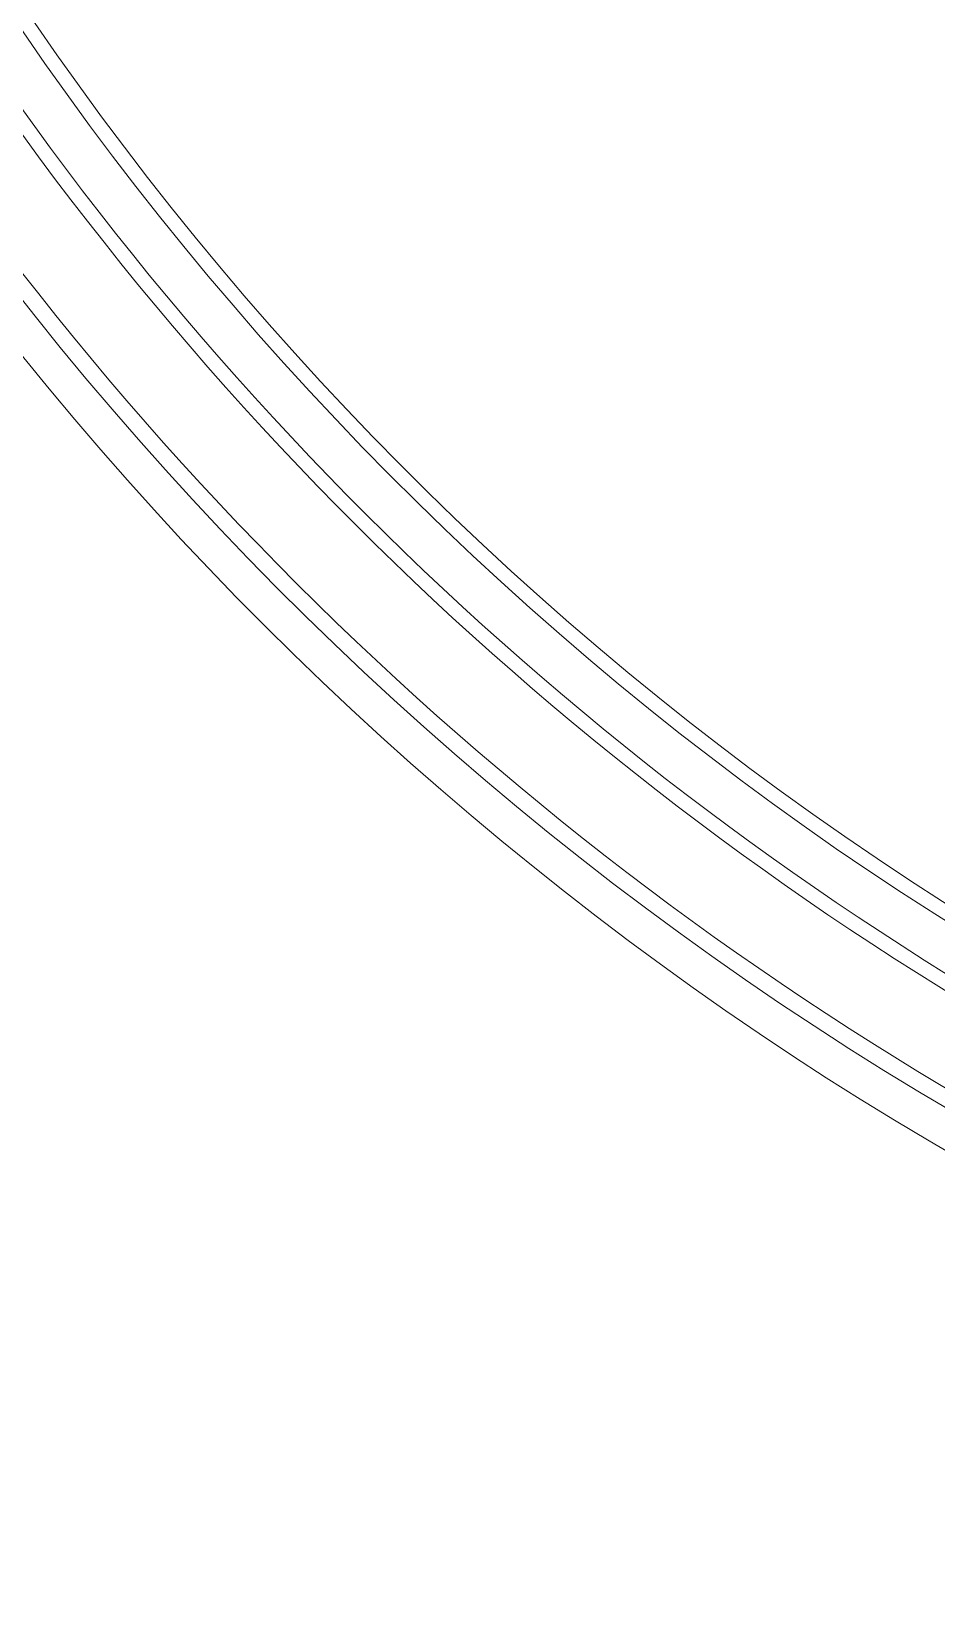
# Model space of a CAD drawing. Header units: metres. Extents: x -207 to 246, y -187 to 169.
# Drawn here: x -91.148 to -89.754, y -60.493 to -58.069 of the extents above; entities that cross this region are included whole.
import ezdxf

# ---------------------------------------------------------------- set-up
doc = ezdxf.new("R2010")
doc.units = ezdxf.units.M
doc.layers.add('EQUIPOS PIS', color=7, linetype='Continuous', lineweight=9)
doc.layers.add('P-SANR-FIXT', color=7, linetype='Continuous', lineweight=9)
doc.layers.add('PR10-ARQ-PL-001-Emplazamiento-C-1_dwg', color=7, linetype='Continuous', lineweight=9, true_color=0x767676)

# ---------------------------------------------------------------- blocks, each defined once
blk = doc.blocks.new('M_Estanque-Terraza - M_Estanque-Terraza-2090154-PLANTA SUPERFICIES')
at = {"layer": 'P-SANR-FIXT'}
for centre, radius, start, end in [((-1.696641881242665e-15, 0), 5.151627146850164, 180.0000000000002, 359.9999999999993), ((-1.242570705970596e-15, 0), 5.151627146850165, 180.0000000000002, 359.9999999999993), ((-1.242570705970596e-15, 0), 5.126627146850164, 180.0000000000002, 5.088887490341627e-13), ((-1.656194243939091e-15, 0), 5.126627146850164, 180.0000000000002, 5.088887490341627e-13), ((-2.165734258596785e-15, 0), 4.998277258842649, 180.0000000000002, 5.088887490341627e-13), ((-2.165734258596785e-15, 0), 4.975544739836832, 179.9999999999998, 5.088887490341627e-14), ((-3.248601387895178e-15, 0), 4.905907101428718, 180.0000000000002, 359.9999999999991), ((-3.248601387895178e-15, 0), 4.88317458242289, 180.0000000000002, 359.9999999999991)]:
    blk.add_arc(centre, radius, start, end, dxfattribs=at)
blk = doc.blocks.new('YADRAN_LASQUEMAS_ARQ_MO_002_TERRAZAS_rvt-1-PLANTA SUPERFICIES')
at = {"layer": 'P-SANR-FIXT', "lineweight": 9, "rotation": 341.2054871011998}
blk.add_blockref('M_Estanque-Terraza - M_Estanque-Terraza-2090154-PLANTA SUPERFICIES', (-87.11609385961606, -55.29354019738573), dxfattribs=at)
blk = doc.blocks.new('PR10-ARQ-PL-001-Emplazamiento-C-1_dwg-674643-PLANTA SUPERFICIES')
at = {"layer": 'EQUIPOS PIS'}
blk.add_circle((-87.14934523746372, -55.34572538018227), 5.147159958258271, dxfattribs=at)

msp = doc.modelspace()

# ---------------------------------------------------------------- block references
at = {"lineweight": 5}
msp.add_blockref('YADRAN_LASQUEMAS_ARQ_MO_002_TERRAZAS_rvt-1-PLANTA SUPERFICIES', (0, 0), dxfattribs=at)
at = {"layer": 'PR10-ARQ-PL-001-Emplazamiento-C-1_dwg', "color": 7}
msp.add_blockref('PR10-ARQ-PL-001-Emplazamiento-C-1_dwg-674643-PLANTA SUPERFICIES', (0, 0), dxfattribs=at)

doc.saveas('drawing.dxf')
